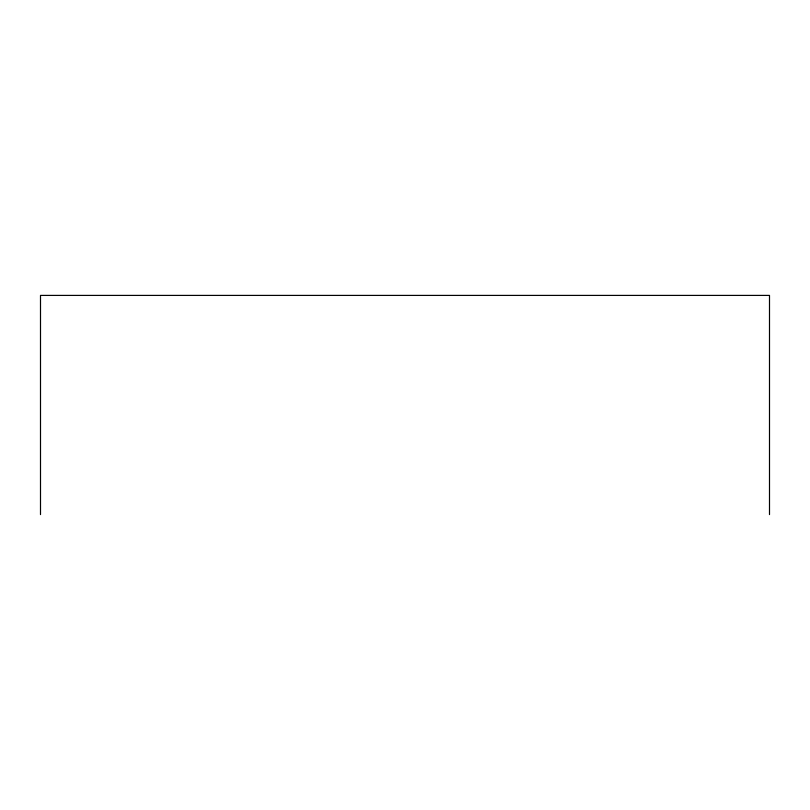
<?xml version="1.0" encoding="UTF-8"?>
<svg xmlns="http://www.w3.org/2000/svg" width="810" height="810" viewBox="0 0 810 810"><rect width="100%" height="100%" fill="white"/><g stroke="black" fill="none" stroke-linecap="round" stroke-linejoin="round"><path stroke-width="1.21" d="M769.5 514.593L769.5 295.407L40.5 295.407L40.5 514.593"/></g></svg>
